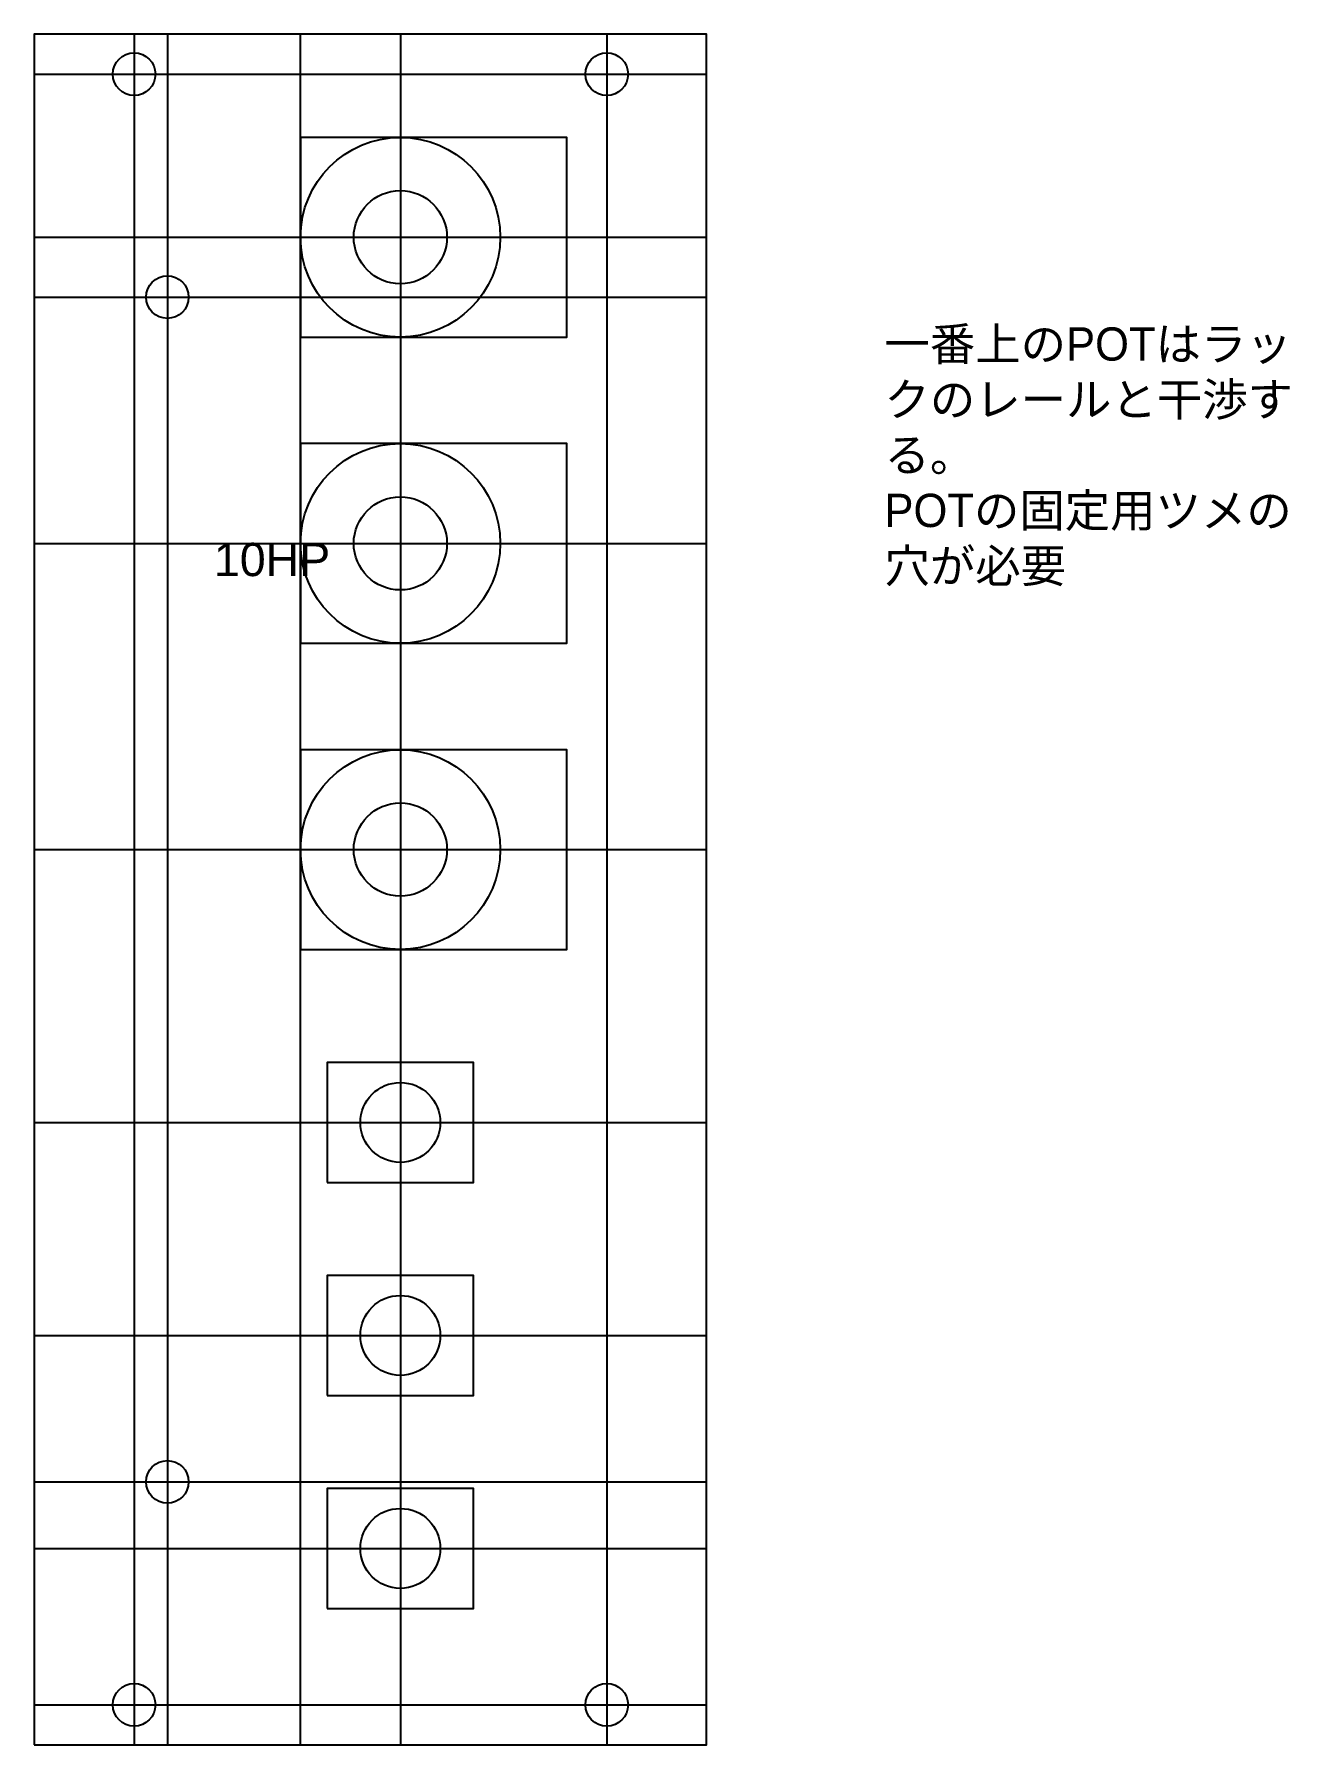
# Model space of a CAD drawing. Header units: millimetres. Extents: x 0 to 94, y 0 to 128.
import ezdxf

# ---------------------------------------------------------------- set-up
doc = ezdxf.new("R2010")
doc.units = ezdxf.units.MM
doc.layers.get('0').update_dxf_attribs({"color": 254})
for name, color, linetype in [('01 gaikei', 7, 'Continuous'), ('02 hole', 253, 'Continuous'), ('03 parts', 3, 'Continuous'), ('05 hojo', 4, 'Continuous'), ('09 Commnet', 255, 'Continuous'), ('10 temp', 2, 'Continuous')]:
    doc.layers.add(name, color=color, linetype=linetype)
doc.styles.get("Standard").update_dxf_attribs({"font": 'arial.ttf'})

# ---------------------------------------------------------------- blocks, each defined once
blk = doc.blocks.new('*U2')
at = {"layer": '03 parts'}
blk.add_lwpolyline([(-10, -7.5), (10, -7.5), (10, 7.5), (-10, 7.5)], close=True, dxfattribs=at)
for radius in [7.5, 3.5]:
    blk.add_circle((-2.5, 0), radius, dxfattribs=at)
blk = doc.blocks.new('*U3')
at = {"layer": '05 hojo', "color": 0, "linetype": 'ByBlock', "lineweight": -2, "transparency": 16777216}
for p in [(0, 0), (0, -23), (0, -46)]:
    blk.add_blockref('*U2', p, dxfattribs=at)
blk = doc.blocks.new('*U4')
at = {"layer": '03 parts'}
blk.add_lwpolyline([(-5.5, -4.5), (5.5, -4.5), (5.5, 4.5), (-5.5, 4.5)], close=True, dxfattribs=at)
blk.add_circle((0, 0), 3, dxfattribs=at)
blk = doc.blocks.new('*U5')
at = {"layer": '03 parts', "color": 0, "linetype": 'ByBlock', "lineweight": -2, "transparency": 16777216}
for p in [(0, 32), (0, 16), (0, 0)]:
    blk.add_blockref('*U4', p, dxfattribs=at)

msp = doc.modelspace()

# ---------------------------------------------------------------- linework, layer by layer
at = {"layer": '01 gaikei'}
msp.add_lwpolyline([(0, 0), (50.5, 0), (50.5, 128.5), (0, 128.5)], close=True, dxfattribs=at)
at = {"layer": '02 hole'}
for centre in [(7.5, 125.5), (43, 125.5), (10, 108.75), (10, 19.75), (7.5, 3), (43, 3)]:
    msp.add_circle(centre, 1.6, dxfattribs=at)
at = {"layer": '05 hojo'}
for p, q in [((7.5, 128.5), (7.5, 0)), ((10, 128.5), (10, 0)), ((27.5, 128.5), (27.5, 0)), ((43, 128.5), (43, 0)), ((0, 125.5), (50.5, 125.5)), ((0, 113.25), (50.5, 113.25)), ((0, 108.75), (50.5, 108.75)), ((0, 90.25), (50.5, 90.25)), ((0, 67.25), (50.5, 67.25)), ((0, 46.75), (50.5, 46.75)), ((0, 30.75), (50.5, 30.75)), ((0, 19.75), (50.5, 19.75)), ((0, 14.75), (50.5, 14.75)), ((0, 3), (50.5, 3))]:
    msp.add_line(p, q, dxfattribs=at)
at = {"layer": '10 temp'}
msp.add_line((20, 0), (20, 128.5), dxfattribs=at)

# ---------------------------------------------------------------- block references
at = {"layer": '03 parts'}
msp.add_blockref('*U5', (27.5, 14.75), dxfattribs=at)
at = {"layer": '05 hojo'}
msp.add_blockref('*U3', (30, 113.25), dxfattribs=at)

# ---------------------------------------------------------------- texts
at = {"insert": (13.5, 90.29), "char_height": 2.5, "attachment_point": 1}
msp.add_mtext_dynamic_manual_height_columns('10HP', width=13.4932, gutter_width=12.5, heights=[0], dxfattribs=at)
at = {"layer": '09 Commnet', "insert": (63.86, 106.48), "char_height": 2.5, "attachment_point": 1}
msp.add_mtext_dynamic_manual_height_columns('{\\fMS PGothic|b0|i0|c128|p50;一番上のPOTはラックのレールと干渉する。\\PPOTの固定用ツメの穴が必要}', width=30.8022, gutter_width=12.5, heights=[0], dxfattribs=at)

doc.saveas('drawing.dxf')
